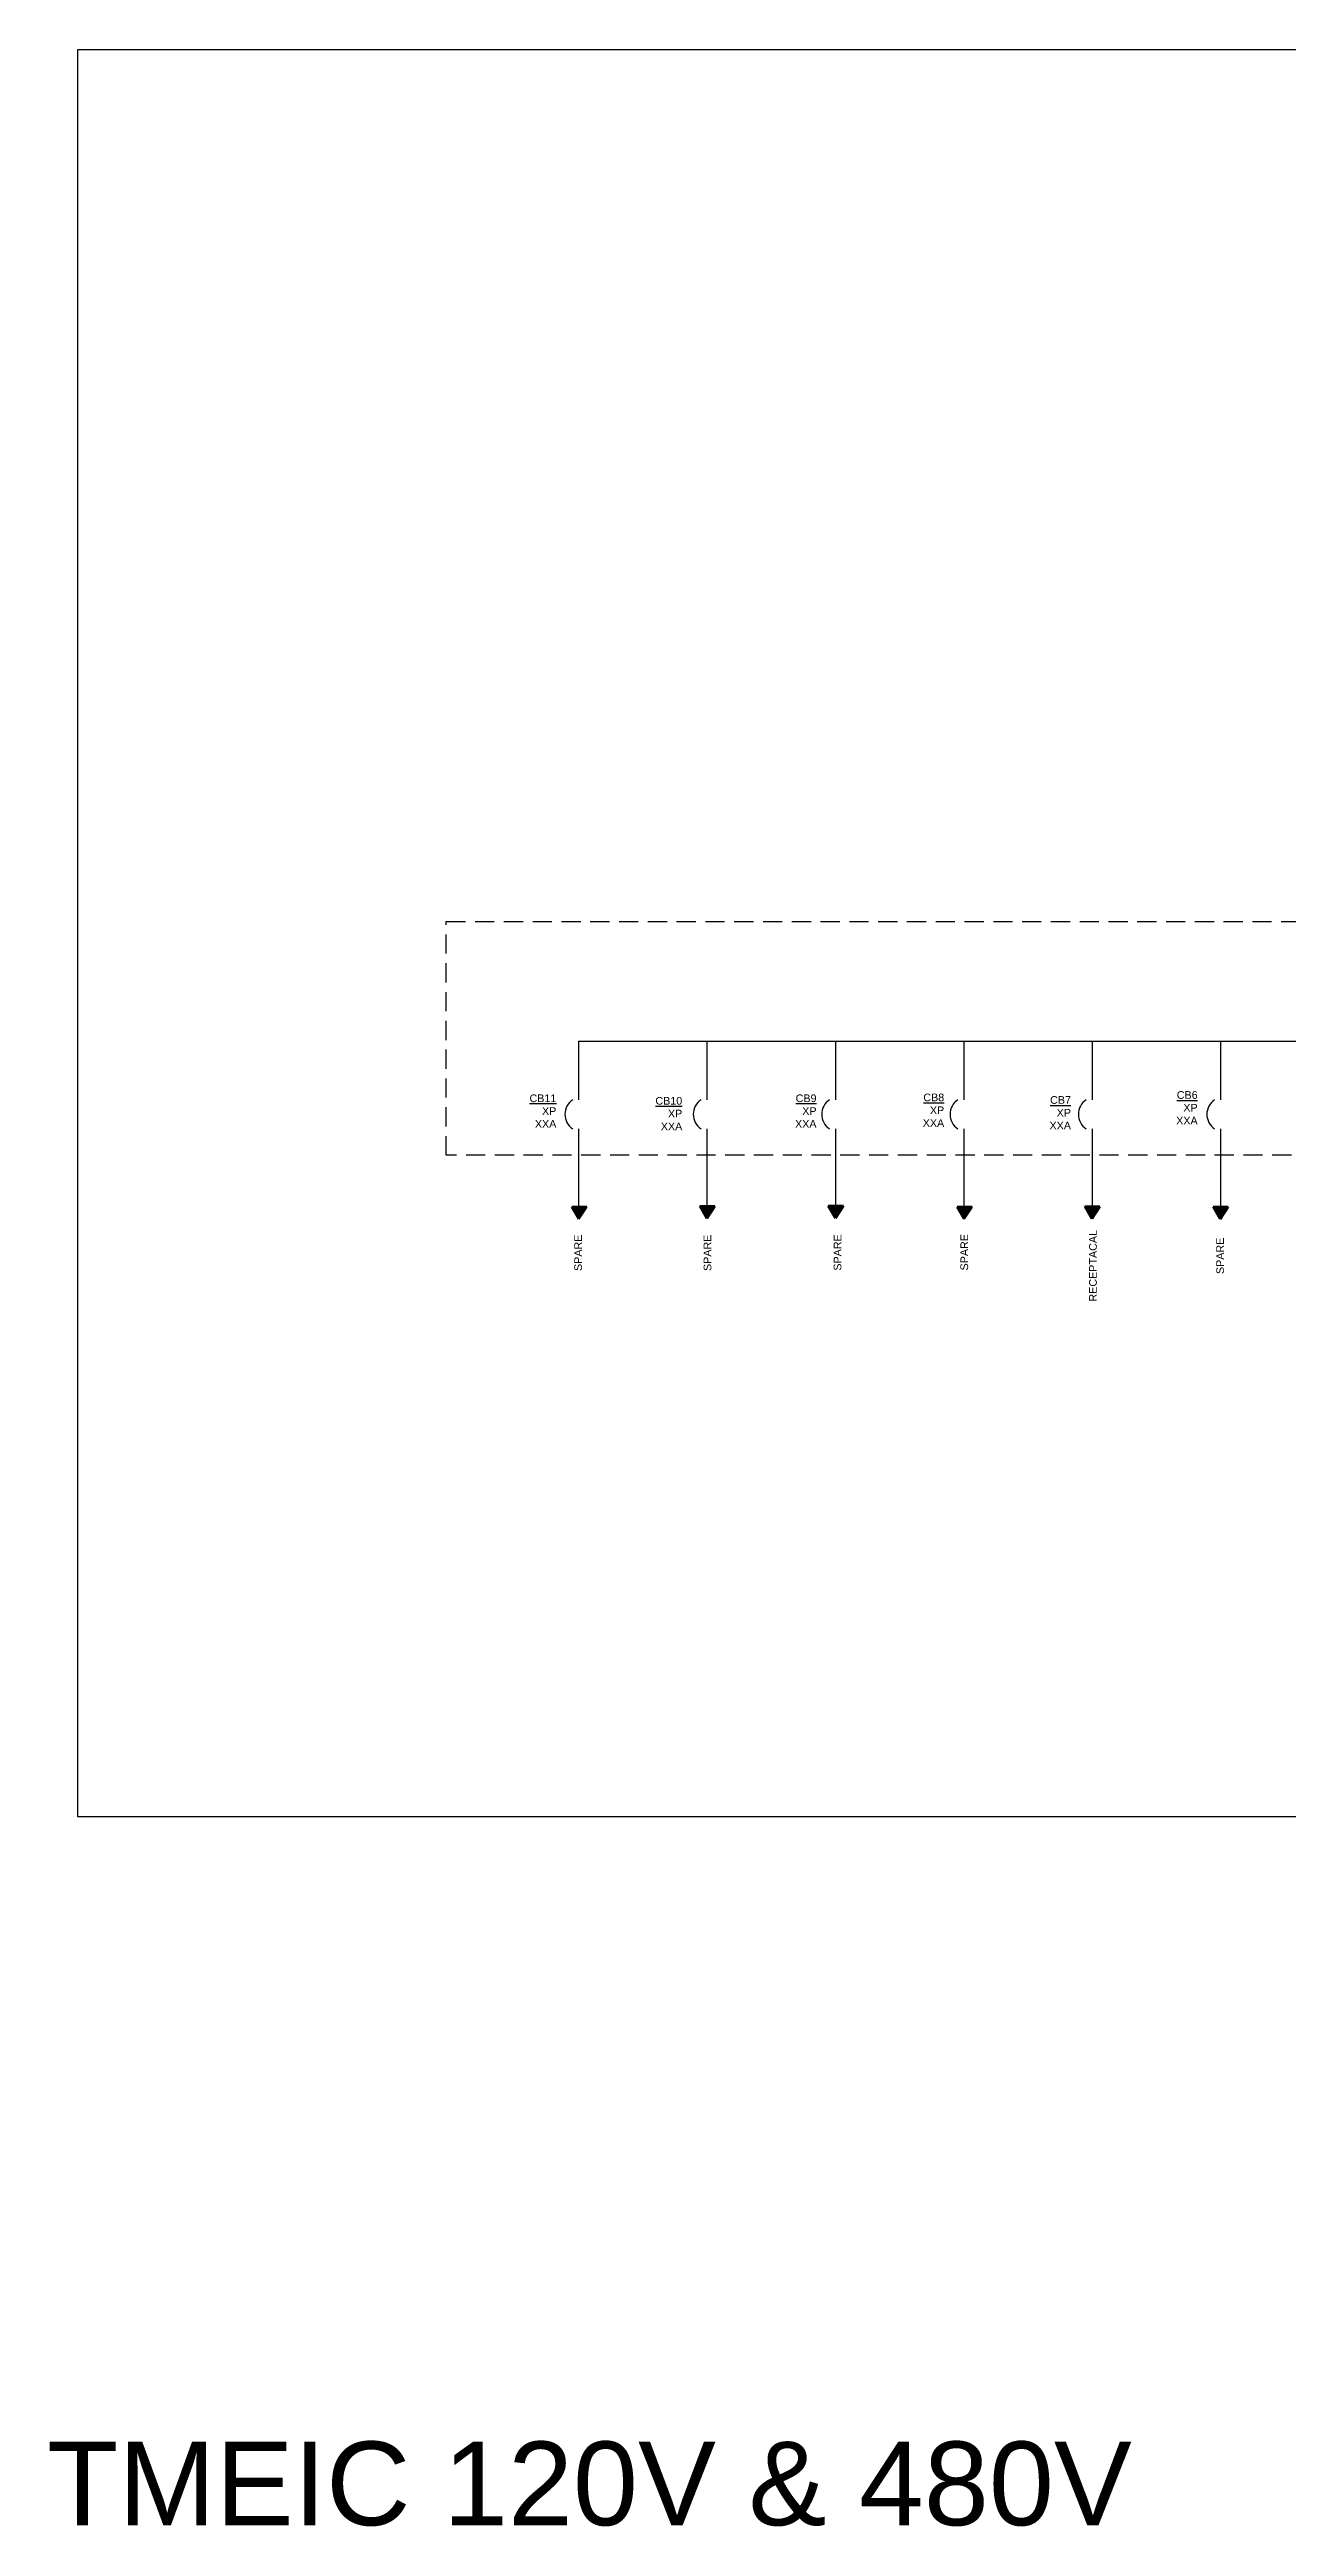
# Model space of a CAD drawing. Header units: inches. Extents: x -18 to 99, y -244 to 24.
# Drawn here: x 66.06 to 82.18, y -192.24 to -159.99 of the extents above; entities that cross this region are included whole.
import ezdxf

# ---------------------------------------------------------------- set-up
doc = ezdxf.new("R2010")
doc.units = ezdxf.units.IN
doc.header["$MEASUREMENT"] = 0
doc.linetypes.add('DASHED2', pattern=[0.375, 0.25, -0.125])
for name, color, linetype in [('E-ELEC-BRDR', 173, 'DASHED2'), ('E-LV-BUS', 32, 'Continuous'), ('E-LV-EQUP', 211, 'Continuous'), ('G-ANNO-TEXT', 1, 'Continuous')]:
    doc.layers.add(name, color=color, linetype=linetype)
doc.layers.add('G-NPLT', color=67, linetype='Continuous', plot=False)
doc.layers.add('PV-PCS BOUNDARY', color=224, linetype='DASHED2', lineweight=90)
doc.styles.add('NEI-A', font='arial.ttf')

# ---------------------------------------------------------------- blocks, each defined once
blk = doc.blocks.new('ARROW')
h = blk.add_hatch()
h.set_pattern_fill('ANSI31', color=256)
h.paths.add_polyline_path([(0, 0), (-0.074, -0.114), (0.066, -0.114)])
h = blk.add_hatch(color=256)
h.dxf.hatch_style = 1
h.paths.add_polyline_path([(0, 0), (-0.074, -0.114), (0.066, -0.114)])
blk.add_lwpolyline([(0, 0), (-0.074, -0.114), (0.066, -0.114), (0, 0)], close=True)

msp = doc.modelspace()

# ---------------------------------------------------------------- linework, layer by layer
at = {"layer": 'E-ELEC-BRDR'}
msp.add_lwpolyline([(71.228, -171.344), (93.11, -171.344), (93.11, -174.388), (71.228, -174.388)], close=True, dxfattribs=at)
at = {"layer": 'E-LV-BUS'}
for points in [[(72.95, -172.904), (90.679, -172.904)], [(72.95, -172.904), (72.95, -173.665)], [(74.622, -172.904), (74.622, -173.665)], [(76.295, -172.904), (76.295, -173.665)], [(77.967, -172.904), (77.967, -173.665)], [(79.639, -172.904), (79.639, -173.665)], [(81.312, -172.904), (81.312, -173.665)], [(72.95, -174.046), (72.95, -175.155)], [(74.622, -174.046), (74.622, -175.15)], [(76.295, -174.046), (76.295, -175.11)], [(77.967, -174.046), (77.967, -175.126)], [(79.639, -174.046), (79.639, -175.147)], [(81.312, -174.046), (81.312, -175.116)]]:
    msp.add_lwpolyline(points, dxfattribs=at)
at = {"layer": 'E-LV-EQUP'}
for centre in [(73.001, -173.855), (74.673, -173.855), (76.346, -173.855), (78.018, -173.855), (79.69, -173.855), (81.363, -173.855)]:
    msp.add_arc(centre, 0.229, 123.7664, 236.2336, dxfattribs=at)
at = {"layer": 'G-NPLT'}
msp.add_lwpolyline([(66.43, -159.99), (98.839, -159.99), (98.839, -183.001), (66.43, -183.001)], close=True, dxfattribs=at)

# ---------------------------------------------------------------- block references
at = {"layer": 'PV-PCS BOUNDARY', "xscale": 1.39854621569094, "yscale": 1.39854621569094, "zscale": 1.39854621569094, "rotation": 180}
for p in [(72.954, -175.218), (74.621, -175.211), (76.296, -175.208), (77.974, -175.218), (79.636, -175.216), (81.308, -175.219)]:
    msp.add_blockref('ARROW', p, dxfattribs=at)

# ---------------------------------------------------------------- texts
at = {"layer": 'G-ANNO-TEXT', "char_height": 0.1, "width": 0.55975, "attachment_point": 6, "style": 'NEI-A'}
for s, insert in [('{\\LCB11}\\PXP\\PXXA', (72.661, -173.813)), ('{\\LCB10}\\PXP\\PXXA', (74.301, -173.846)), ('{\\LCB9}\\PXP\\PXXA', (76.05, -173.813)), ('{\\LCB8}\\PXP\\PXXA', (77.713, -173.802)), ('{\\LCB7}\\PXP\\PXXA', (79.364, -173.835)), ('{\\LCB6}\\PXP\\PXXA', (81.014, -173.77))]:
    msp.add_mtext(s, dxfattribs=dict(at, insert=insert))
at = {"layer": 'G-ANNO-TEXT', "char_height": 0.1, "width": 1.29029, "attachment_point": 4, "rotation": 90, "style": 'NEI-A'}
for s, insert in [('\\A1;SPARE', (72.945, -175.895)), ('\\A1;SPARE', (74.63, -175.895)), ('\\A1;SPARE', (76.324, -175.891)), ('\\A1;SPARE', (77.975, -175.888)), ('\\A1;RECEPTACAL', (79.651, -176.293)), ('\\A1;SPARE', (81.308, -175.935))]:
    msp.add_mtext(s, dxfattribs=dict(at, insert=insert))
at = {"layer": 'G-NPLT', "insert": (66.025, -191.138), "char_height": 1.08999, "attachment_point": 1, "style": 'NEI-A'}
msp.add_mtext_dynamic_manual_height_columns('TMEIC 120V & 480V', width=16.51038, gutter_width=5.45, heights=[0], dxfattribs=at)

doc.saveas('drawing.dxf')
